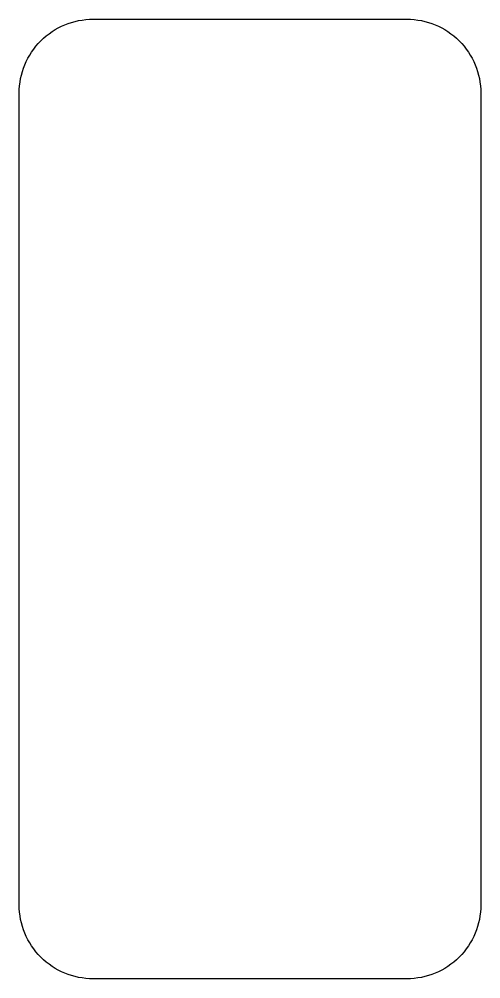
# Model space of a CAD drawing. Extents: x -12.5 to 12.5, y -26 to 26.
import ezdxf

# ---------------------------------------------------------------- set-up
doc = ezdxf.new("R2010")
doc.units = 0

msp = doc.modelspace()

# ---------------------------------------------------------------- linework, layer by layer
at = {"layer": '1'}
msp.add_lwpolyline([(12.5, 22), (12.5, -22, -0.414214), (8.5, -26), (-8.5, -26, -0.414214), (-12.5, -22), (-12.5, 22, -0.414214), (-8.5, 26), (8.5, 26, -0.414214)], format="xyb", close=True, dxfattribs=at)

doc.saveas('drawing.dxf')
